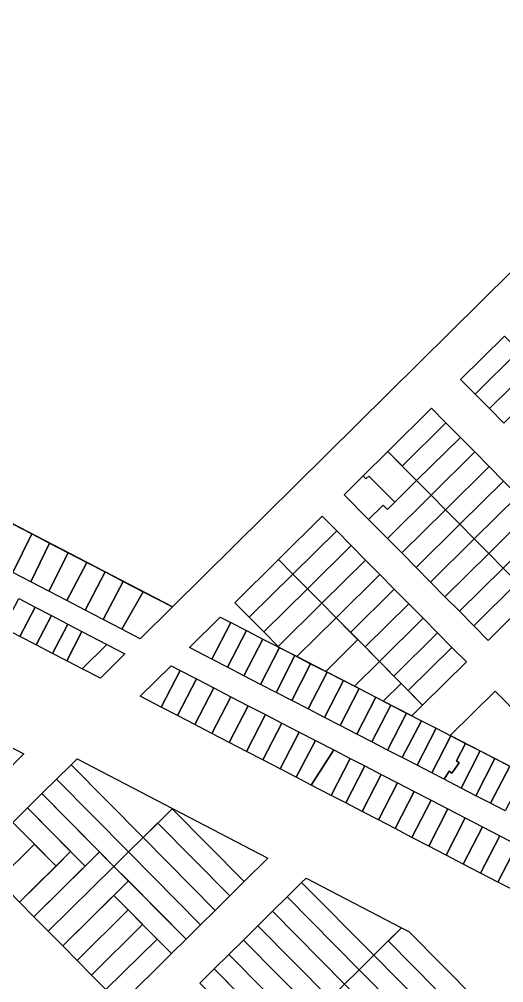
# Model space of a CAD drawing. Header units: metres. Extents: x 5590187 to 5598444, y 6961268 to 6971080.
# Drawn here: x 5595896.7 to 5596133.1, y 6966833.6 to 6967303.9 of the extents above; entities that cross this region are included whole.
import ezdxf

# ---------------------------------------------------------------- set-up
doc = ezdxf.new("R2010")
doc.units = ezdxf.units.M
doc.layers.add('zz_catastro_fontana', color=7, linetype='Continuous')

msp = doc.modelspace()

# ---------------------------------------------------------------- linework, layer by layer
at = {"layer": 'zz_catastro_fontana'}
for points in [[(5595979.62, 6967717.41), (5596076.47, 6967485.1), (5596227.45, 6967270.23), (5595971.43, 6967017.03), (5595697.64, 6967159.34), (5595704.56, 6967172.65), (5595640.56, 6967205.91), (5595638.2, 6967208.3), (5595624.52, 6967379.95), (5595663.08, 6967475.45), (5595696.5, 6967517.24), (5595724.04, 6967559.39), (5595785.98, 6967617.6), (5595843.92, 6967715.08), (5595888.06, 6967738.62), (5595979.62, 6967717.41)], [(5596133.45, 6967149.14), (5596140.49, 6967142.03), (5596119.16, 6967120.94), (5596112.12, 6967128.05), (5596133.45, 6967149.14)], [(5596140.49, 6967142.03), (5596147.52, 6967134.92), (5596126.19, 6967113.83), (5596119.16, 6967120.94), (5596140.49, 6967142.03)], [(5596147.52, 6967134.92), (5596154.55, 6967127.81), (5596133.22, 6967106.72), (5596126.19, 6967113.83), (5596147.52, 6967134.92)], [(5596097.9, 6967113.98), (5596104.93, 6967106.87), (5596083.6, 6967085.78), (5596076.57, 6967092.89), (5596097.9, 6967113.98)], [(5596104.93, 6967106.87), (5596111.97, 6967099.76), (5596090.64, 6967078.67), (5596083.6, 6967085.78), (5596104.93, 6967106.87)], [(5596111.97, 6967099.76), (5596119, 6967092.65), (5596097.67, 6967071.56), (5596090.64, 6967078.67), (5596111.97, 6967099.76)], [(5596064.48, 6967080.93), (5596076.57, 6967092.89), (5596090.64, 6967078.67), (5596079.97, 6967068.12), (5596067.31, 6967080.92), (5596065.89, 6967079.51), (5596064.48, 6967080.93)], [(5596119, 6967092.65), (5596126.03, 6967085.54), (5596104.7, 6967064.45), (5596097.67, 6967071.56), (5596119, 6967092.65)], [(5596126.03, 6967085.54), (5596133.06, 6967078.43), (5596111.73, 6967057.34), (5596104.7, 6967064.45), (5596126.03, 6967085.54)], [(5596067.19, 6967059.71), (5596055.24, 6967071.79), (5596064.48, 6967080.93), (5596065.89, 6967079.51), (5596067.31, 6967080.92), (5596079.97, 6967068.12), (5596076.41, 6967064.6), (5596074.3, 6967066.74), (5596067.19, 6967059.71)], [(5596090.64, 6967078.67), (5596097.67, 6967071.56), (5596076.34, 6967050.46), (5596067.19, 6967059.71), (5596074.3, 6967066.74), (5596076.41, 6967064.6), (5596090.64, 6967078.67)], [(5596133.06, 6967078.43), (5596140.09, 6967071.32), (5596118.76, 6967050.23), (5596111.73, 6967057.34), (5596133.06, 6967078.43)], [(5596097.67, 6967071.56), (5596104.7, 6967064.45), (5596083.37, 6967043.35), (5596076.34, 6967050.46), (5596097.67, 6967071.56)], [(5596140.09, 6967071.32), (5596147.12, 6967064.21), (5596125.79, 6967043.12), (5596118.76, 6967050.23), (5596140.09, 6967071.32)], [(5596030.28, 6967033.04), (5596023.24, 6967040.15), (5596044.58, 6967061.25), (5596051.61, 6967054.14), (5596030.28, 6967033.04)], [(5596104.7, 6967064.45), (5596111.73, 6967057.34), (5596090.4, 6967036.24), (5596083.37, 6967043.35), (5596104.7, 6967064.45)], [(5596147.12, 6967064.21), (5596154.16, 6967057.1), (5596132.82, 6967036.01), (5596125.79, 6967043.12), (5596147.12, 6967064.21)], [(5595902.84, 6967052.68), (5595893.56, 6967033.82), (5595884.52, 6967038.52), (5595893.7, 6967057.43), (5595902.84, 6967052.68)], [(5596111.73, 6967057.34), (5596118.76, 6967050.23), (5596097.43, 6967029.13), (5596090.4, 6967036.24), (5596111.73, 6967057.34)], [(5596154.16, 6967057.1), (5596161.19, 6967049.99), (5596139.86, 6967028.9), (5596132.82, 6967036.01), (5596154.16, 6967057.1)], [(5595911.49, 6967048.19), (5595902.31, 6967029.27), (5595893.56, 6967033.82), (5595902.84, 6967052.68), (5595911.49, 6967048.19)], [(5596037.31, 6967025.93), (5596030.28, 6967033.04), (5596051.61, 6967054.14), (5596058.64, 6967047.03), (5596037.31, 6967025.93)], [(5595920.58, 6967043.46), (5595911.07, 6967024.71), (5595902.31, 6967029.27), (5595911.49, 6967048.19), (5595920.58, 6967043.46)], [(5596044.34, 6967018.82), (5596037.31, 6967025.93), (5596058.64, 6967047.03), (5596065.67, 6967039.92), (5596044.34, 6967018.82)], [(5596118.76, 6967050.23), (5596125.79, 6967043.12), (5596104.46, 6967022.02), (5596097.43, 6967029.13), (5596118.76, 6967050.23)], [(5595929.72, 6967038.71), (5595919.95, 6967020.1), (5595911.07, 6967024.71), (5595920.58, 6967043.46), (5595929.72, 6967038.71)], [(5596125.79, 6967043.12), (5596132.82, 6967036.01), (5596111.49, 6967014.91), (5596104.46, 6967022.02), (5596125.79, 6967043.12)], [(5595938.59, 6967034.1), (5595928.86, 6967015.47), (5595919.95, 6967020.1), (5595929.72, 6967038.71), (5595938.59, 6967034.1)], [(5596008.94, 6967011.95), (5596001.91, 6967019.06), (5596023.24, 6967040.15), (5596030.28, 6967033.04), (5596008.94, 6967011.95)], [(5596051.37, 6967011.71), (5596044.34, 6967018.82), (5596065.67, 6967039.92), (5596072.7, 6967032.81), (5596051.37, 6967011.71)], [(5595947.47, 6967029.49), (5595937.69, 6967010.88), (5595928.86, 6967015.47), (5595938.59, 6967034.1), (5595947.47, 6967029.49)], [(5596015.98, 6967004.84), (5596008.94, 6967011.95), (5596030.28, 6967033.04), (5596037.31, 6967025.93), (5596015.98, 6967004.84)], [(5596058.4, 6967004.6), (5596051.37, 6967011.71), (5596072.7, 6967032.81), (5596079.73, 6967025.69), (5596058.4, 6967004.6)], [(5596132.82, 6967036.01), (5596139.86, 6967028.9), (5596118.52, 6967007.8), (5596111.49, 6967014.91), (5596132.82, 6967036.01)], [(5595957.23, 6967024.41), (5595946.79, 6967006.15), (5595937.69, 6967010.88), (5595947.47, 6967029.49), (5595957.23, 6967024.41)], [(5596139.86, 6967028.9), (5596146.89, 6967021.79), (5596125.56, 6967000.69), (5596118.52, 6967007.8), (5596139.86, 6967028.9)], [(5595971.43, 6967017.03), (5595955.72, 6967001.51), (5595946.79, 6967006.15), (5595957.23, 6967024.41), (5595971.43, 6967017.03)], [(5596023.01, 6966997.73), (5596015.98, 6967004.84), (5596037.31, 6967025.93), (5596044.34, 6967018.82), (5596023.01, 6966997.73)], [(5596065.43, 6966997.49), (5596058.4, 6967004.6), (5596079.73, 6967025.69), (5596086.76, 6967018.58), (5596065.43, 6966997.49)], [(5595904.38, 6967016.92), (5595896.98, 6967002.66), (5595888.99, 6967006.81), (5595896.4, 6967021.07), (5595904.38, 6967016.92)], [(5596023.01, 6966997.73), (5596044.34, 6967018.82), (5596051.37, 6967011.71), (5596032.21, 6966992.77), (5596023.45, 6966997.27), (5596023.01, 6966997.73)], [(5596072.47, 6966990.38), (5596065.43, 6966997.49), (5596086.76, 6967018.58), (5596093.8, 6967011.47), (5596072.47, 6966990.38)], [(5595912.37, 6967012.77), (5595904.96, 6966998.51), (5595896.98, 6967002.66), (5595904.38, 6967016.92), (5595912.37, 6967012.77)], [(5595920.36, 6967008.62), (5595912.95, 6966994.36), (5595904.96, 6966998.51), (5595912.37, 6967012.77), (5595920.36, 6967008.62)], [(5595927.24, 6967005.04), (5595919.83, 6966990.78), (5595912.95, 6966994.36), (5595920.36, 6967008.62), (5595927.24, 6967005.04)], [(5595999.96, 6967009.37), (5595990.75, 6966991.48), (5595979.77, 6966997.16), (5595994.8, 6967012.03), (5595999.96, 6967009.37)], [(5596007.52, 6967005.48), (5595998.3, 6966987.58), (5595990.75, 6966991.48), (5595999.96, 6967009.37), (5596007.52, 6967005.48)], [(5596061.92, 6967001.04), (5596046.24, 6966985.54), (5596032.21, 6966992.77), (5596051.37, 6967011.71), (5596061.92, 6967001.04)], [(5596079.5, 6966983.27), (5596072.47, 6966990.38), (5596093.8, 6967011.47), (5596100.83, 6967004.36), (5596079.5, 6966983.27)], [(5595939.38, 6966998.73), (5595927.38, 6966986.86), (5595919.83, 6966990.78), (5595927.24, 6967005.04), (5595939.38, 6966998.73)], [(5596015.52, 6967001.36), (5596006.3, 6966983.44), (5595998.3, 6966987.58), (5596007.52, 6967005.48), (5596015.52, 6967001.36)], [(5596086.53, 6966976.16), (5596079.5, 6966983.27), (5596100.83, 6967004.36), (5596107.86, 6966997.25), (5596086.53, 6966976.16)], [(5596023.7, 6966997.15), (5596014.47, 6966979.22), (5596006.3, 6966983.44), (5596015.52, 6967001.36), (5596023.7, 6966997.15)], [(5596046.24, 6966985.54), (5596061.92, 6967001.04), (5596072.47, 6966990.38), (5596060.27, 6966978.32), (5596046.24, 6966985.54)], [(5595948.25, 6966994.12), (5595936.25, 6966982.25), (5595927.38, 6966986.86), (5595939.38, 6966998.73), (5595948.25, 6966994.12)], [(5596031.26, 6966993.26), (5596022.02, 6966975.31), (5596014.47, 6966979.22), (5596023.7, 6966997.15), (5596031.26, 6966993.26)], [(5596093.56, 6966969.05), (5596086.53, 6966976.16), (5596107.86, 6966997.25), (5596114.89, 6966990.14), (5596093.56, 6966969.05)], [(5596038.9, 6966989.32), (5596029.66, 6966971.36), (5596022.02, 6966975.31), (5596031.26, 6966993.26), (5596038.9, 6966989.32)], [(5596083.01, 6966979.71), (5596074.3, 6966971.1), (5596060.27, 6966978.32), (5596072.47, 6966990.38), (5596083.01, 6966979.71)], [(5595975.15, 6966986.04), (5595965.9, 6966968.15), (5595955.76, 6966973.42), (5595970.8, 6966988.29), (5595975.15, 6966986.04)], [(5595983.14, 6966981.9), (5595973.88, 6966964), (5595965.9, 6966968.15), (5595975.15, 6966986.04), (5595983.14, 6966981.9)], [(5596046.9, 6966985.2), (5596037.65, 6966967.23), (5596029.66, 6966971.36), (5596038.9, 6966989.32), (5596046.9, 6966985.2)], [(5596054.9, 6966981.08), (5596045.65, 6966963.1), (5596037.65, 6966967.23), (5596046.9, 6966985.2), (5596054.9, 6966981.08)], [(5595991.58, 6966977.54), (5595982.31, 6966959.62), (5595973.88, 6966964), (5595983.14, 6966981.9), (5595991.58, 6966977.54)], [(5596062.55, 6966977.14), (5596053.28, 6966959.15), (5596045.65, 6966963.1), (5596054.91, 6966981.08), (5596062.55, 6966977.14)], [(5596000.02, 6966973.17), (5595990.75, 6966955.24), (5595982.31, 6966959.62), (5595991.58, 6966977.54), (5596000.02, 6966973.17)], [(5596070.64, 6966972.98), (5596061.37, 6966954.97), (5596053.28, 6966959.15), (5596062.55, 6966977.14), (5596070.64, 6966972.98)], [(5596093.56, 6966969.05), (5596088.33, 6966963.87), (5596074.3, 6966971.1), (5596083.01, 6966979.71), (5596093.56, 6966969.05)], [(5596195.36, 6966908.77), (5596107.03, 6966954.24), (5596128.95, 6966975.92), (5596195.36, 6966908.77)], [(5596008.46, 6966968.81), (5595999.18, 6966950.86), (5595990.75, 6966955.24), (5596000.02, 6966973.17), (5596008.46, 6966968.81)], [(5596078.11, 6966969.13), (5596068.83, 6966951.11), (5596061.37, 6966954.97), (5596070.64, 6966972.98), (5596078.11, 6966969.13)], [(5596016.9, 6966964.44), (5596007.61, 6966946.48), (5595999.18, 6966950.86), (5596008.46, 6966968.81), (5596016.9, 6966964.44)], [(5596085.76, 6966965.2), (5596076.47, 6966947.16), (5596068.83, 6966951.11), (5596078.11, 6966969.14), (5596085.76, 6966965.2)], [(5596024.89, 6966960.31), (5596015.59, 6966942.33), (5596007.61, 6966946.48), (5596016.9, 6966964.44), (5596024.89, 6966960.31)], [(5596092.94, 6966961.5), (5596083.64, 6966943.45), (5596076.47, 6966947.16), (5596085.76, 6966965.2), (5596092.94, 6966961.5)], [(5596100.12, 6966957.8), (5596090.82, 6966939.73), (5596083.64, 6966943.45), (5596092.94, 6966961.5), (5596100.12, 6966957.8)], [(5596033.33, 6966955.94), (5596024.02, 6966937.95), (5596015.59, 6966942.33), (5596024.89, 6966960.31), (5596033.33, 6966955.94)], [(5596107.31, 6966954.1), (5596098, 6966936.02), (5596090.82, 6966939.73), (5596100.12, 6966957.8), (5596107.31, 6966954.1)], [(5595878.37, 6966955.95), (5595898.84, 6966945.26), (5595887.24, 6966933.78), (5595871.77, 6966949.42), (5595878.37, 6966955.95)], [(5596041.32, 6966951.81), (5596031.79, 6966933.92), (5596024.02, 6966937.95), (5596033.33, 6966955.94), (5596041.32, 6966951.81)], [(5596114.49, 6966950.4), (5596110.08, 6966941.83), (5596111.37, 6966940.89), (5596107.76, 6966935.92), (5596106.46, 6966936.86), (5596104.1, 6966932.87), (5596098, 6966936.02), (5596107.31, 6966954.1), (5596114.49, 6966950.4)], [(5596050.23, 6966947.2), (5596039.23, 6966930.05), (5596031.79, 6966933.92), (5596041.32, 6966951.81), (5596050.23, 6966947.2)], [(5596121.68, 6966946.71), (5596112.35, 6966928.6), (5596104.1, 6966932.87), (5596106.46, 6966936.86), (5596107.76, 6966935.92), (5596111.37, 6966940.89), (5596110.08, 6966941.83), (5596114.49, 6966950.4), (5596121.68, 6966946.71)], [(5595971.51, 6966918.67), (5595957.13, 6966904.45), (5595921.97, 6966940), (5595924.95, 6966942.95), (5595971.51, 6966918.67)], [(5596058.22, 6966943.06), (5596048.89, 6966925.03), (5596039.23, 6966930.05), (5596050.23, 6966947.2), (5596058.22, 6966943.06)], [(5596065.33, 6966939.39), (5596056, 6966921.34), (5596048.89, 6966925.03), (5596058.22, 6966943.06), (5596065.33, 6966939.39)], [(5596128.86, 6966943.01), (5596119.53, 6966924.89), (5596112.35, 6966928.6), (5596121.68, 6966946.71), (5596128.86, 6966943.01)], [(5596136.04, 6966939.31), (5596126.71, 6966921.18), (5596119.53, 6966924.89), (5596128.86, 6966943.01), (5596136.04, 6966939.31)], [(5595914.86, 6966932.97), (5595921.97, 6966940), (5595957.13, 6966904.45), (5595950.02, 6966897.42), (5595914.86, 6966932.97)], [(5596073.32, 6966935.25), (5596063.98, 6966917.19), (5596056, 6966921.34), (5596065.33, 6966939.39), (5596073.32, 6966935.25)], [(5596143.23, 6966935.61), (5596133.88, 6966917.46), (5596126.71, 6966921.18), (5596136.04, 6966939.31), (5596143.23, 6966935.61)], [(5596081.32, 6966931.12), (5596071.97, 6966913.04), (5596063.98, 6966917.19), (5596073.32, 6966935.25), (5596081.32, 6966931.12)], [(5595907.75, 6966925.94), (5595914.86, 6966932.97), (5595950.02, 6966897.42), (5595942.91, 6966890.39), (5595907.75, 6966925.94)], [(5596089.49, 6966926.89), (5596080.13, 6966908.8), (5596071.97, 6966913.04), (5596081.32, 6966931.12), (5596089.49, 6966926.89)], [(5595900.64, 6966918.91), (5595907.75, 6966925.94), (5595935.88, 6966897.5), (5595928.77, 6966890.47), (5595900.64, 6966918.91)], [(5596097.71, 6966922.64), (5596088.34, 6966904.54), (5596080.13, 6966908.8), (5596089.49, 6966926.89), (5596097.71, 6966922.64)], [(5596105.92, 6966918.39), (5596096.55, 6966900.27), (5596088.34, 6966904.54), (5596097.71, 6966922.64), (5596105.92, 6966918.39)], [(5595893.53, 6966911.87), (5595900.64, 6966918.91), (5595921.74, 6966897.58), (5595914.62, 6966890.54), (5595893.53, 6966911.87)], [(5595964.24, 6966911.48), (5595971.35, 6966918.51), (5596006.51, 6966882.96), (5595999.4, 6966875.93), (5595964.24, 6966911.48)], [(5596018.08, 6966894.4), (5596006.51, 6966882.96), (5595971.35, 6966918.51), (5595971.51, 6966918.67), (5596018.08, 6966894.4)], [(5596114.36, 6966914.03), (5596104.98, 6966895.89), (5596096.55, 6966900.27), (5596105.92, 6966918.39), (5596114.36, 6966914.03)], [(5595875.7, 6966894.25), (5595893.53, 6966911.87), (5595904.08, 6966901.21), (5595886.25, 6966883.58), (5595875.7, 6966894.25)], [(5595957.13, 6966904.45), (5595964.24, 6966911.48), (5595999.4, 6966875.93), (5595992.29, 6966868.9), (5595957.13, 6966904.45)], [(5596122.8, 6966909.66), (5596113.41, 6966891.51), (5596104.98, 6966895.89), (5596114.36, 6966914.03), (5596122.8, 6966909.66)], [(5596131.24, 6966905.3), (5596121.84, 6966887.13), (5596113.41, 6966891.51), (5596122.8, 6966909.66), (5596131.24, 6966905.3)], [(5596139.67, 6966900.93), (5596130.27, 6966882.75), (5596121.84, 6966887.13), (5596131.24, 6966905.3), (5596139.67, 6966900.93)], [(5595886.25, 6966883.58), (5595904.08, 6966901.21), (5595914.62, 6966890.54), (5595896.8, 6966872.92), (5595886.25, 6966883.58)], [(5595950.02, 6966897.42), (5595957.13, 6966904.45), (5595992.29, 6966868.9), (5595985.18, 6966861.87), (5595950.02, 6966897.42)], [(5596148.11, 6966896.57), (5596138.7, 6966878.38), (5596130.27, 6966882.75), (5596139.67, 6966900.93), (5596148.11, 6966896.57)], [(5595903.83, 6966865.81), (5595896.8, 6966872.92), (5595921.74, 6966897.58), (5595928.77, 6966890.47), (5595903.83, 6966865.81)], [(5595910.86, 6966858.7), (5595903.83, 6966865.81), (5595935.88, 6966897.5), (5595942.91, 6966890.39), (5595910.86, 6966858.7)], [(5595942.91, 6966890.39), (5595950.02, 6966897.42), (5595985.18, 6966861.87), (5595978.07, 6966854.83), (5595942.91, 6966890.39)], [(5595917.89, 6966851.58), (5595910.86, 6966858.7), (5595942.91, 6966890.39), (5595949.94, 6966883.28), (5595917.89, 6966851.58)], [(5595942.83, 6966876.24), (5595949.94, 6966883.28), (5595978.07, 6966854.83), (5595970.96, 6966847.8), (5595942.83, 6966876.24)], [(5596034.51, 6966882.53), (5596069.67, 6966846.98), (5596062.56, 6966839.95), (5596027.4, 6966875.5), (5596034.51, 6966882.53)], [(5596036.7, 6966884.69), (5596083.26, 6966860.42), (5596069.67, 6966846.98), (5596034.51, 6966882.53), (5596036.7, 6966884.69)], [(5595924.93, 6966844.47), (5595917.89, 6966851.58), (5595942.83, 6966876.24), (5595949.86, 6966869.13), (5595924.93, 6966844.47)], [(5596027.4, 6966875.5), (5596062.56, 6966839.95), (5596055.45, 6966832.91), (5596020.29, 6966868.47), (5596027.4, 6966875.5)], [(5595931.96, 6966837.36), (5595924.93, 6966844.47), (5595949.86, 6966869.13), (5595956.89, 6966862.02), (5595931.96, 6966837.36)], [(5596020.29, 6966868.47), (5596055.45, 6966832.91), (5596048.34, 6966825.88), (5596013.18, 6966861.43), (5596020.29, 6966868.47)], [(5595938.99, 6966830.25), (5595931.96, 6966837.36), (5595956.89, 6966862.02), (5595963.92, 6966854.91), (5595938.99, 6966830.25)], [(5596041.23, 6966818.85), (5596006.07, 6966854.4), (5596013.18, 6966861.43), (5596048.34, 6966825.88), (5596041.23, 6966818.85)], [(5596086.77, 6966858.58), (5596119.28, 6966825.71), (5596111.94, 6966818.46), (5596076.78, 6966854.01), (5596083.26, 6966860.42), (5596086.77, 6966858.58)], [(5595946.02, 6966823.14), (5595938.99, 6966830.25), (5595963.92, 6966854.91), (5595970.96, 6966847.8), (5595946.02, 6966823.14)], [(5596034.12, 6966811.82), (5595998.96, 6966847.37), (5596006.07, 6966854.4), (5596041.23, 6966818.85), (5596034.12, 6966811.82)], [(5596069.67, 6966846.98), (5596076.78, 6966854.01), (5596111.94, 6966818.46), (5596104.83, 6966811.43), (5596069.67, 6966846.98)], [(5596027.01, 6966804.79), (5595991.85, 6966840.34), (5595998.96, 6966847.37), (5596034.12, 6966811.82), (5596027.01, 6966804.79)], [(5596069.67, 6966846.98), (5596104.83, 6966811.43), (5596097.72, 6966804.39), (5596062.56, 6966839.95), (5596069.67, 6966846.98)], [(5595984.74, 6966833.31), (5595991.85, 6966840.34), (5596019.98, 6966811.9), (5596012.87, 6966804.87), (5595984.74, 6966833.31)], [(5596062.56, 6966839.95), (5596097.72, 6966804.39), (5596090.61, 6966797.36), (5596055.45, 6966832.91), (5596062.56, 6966839.95)]]:
    msp.add_lwpolyline(points, close=True, dxfattribs=at)

doc.saveas('drawing.dxf')
